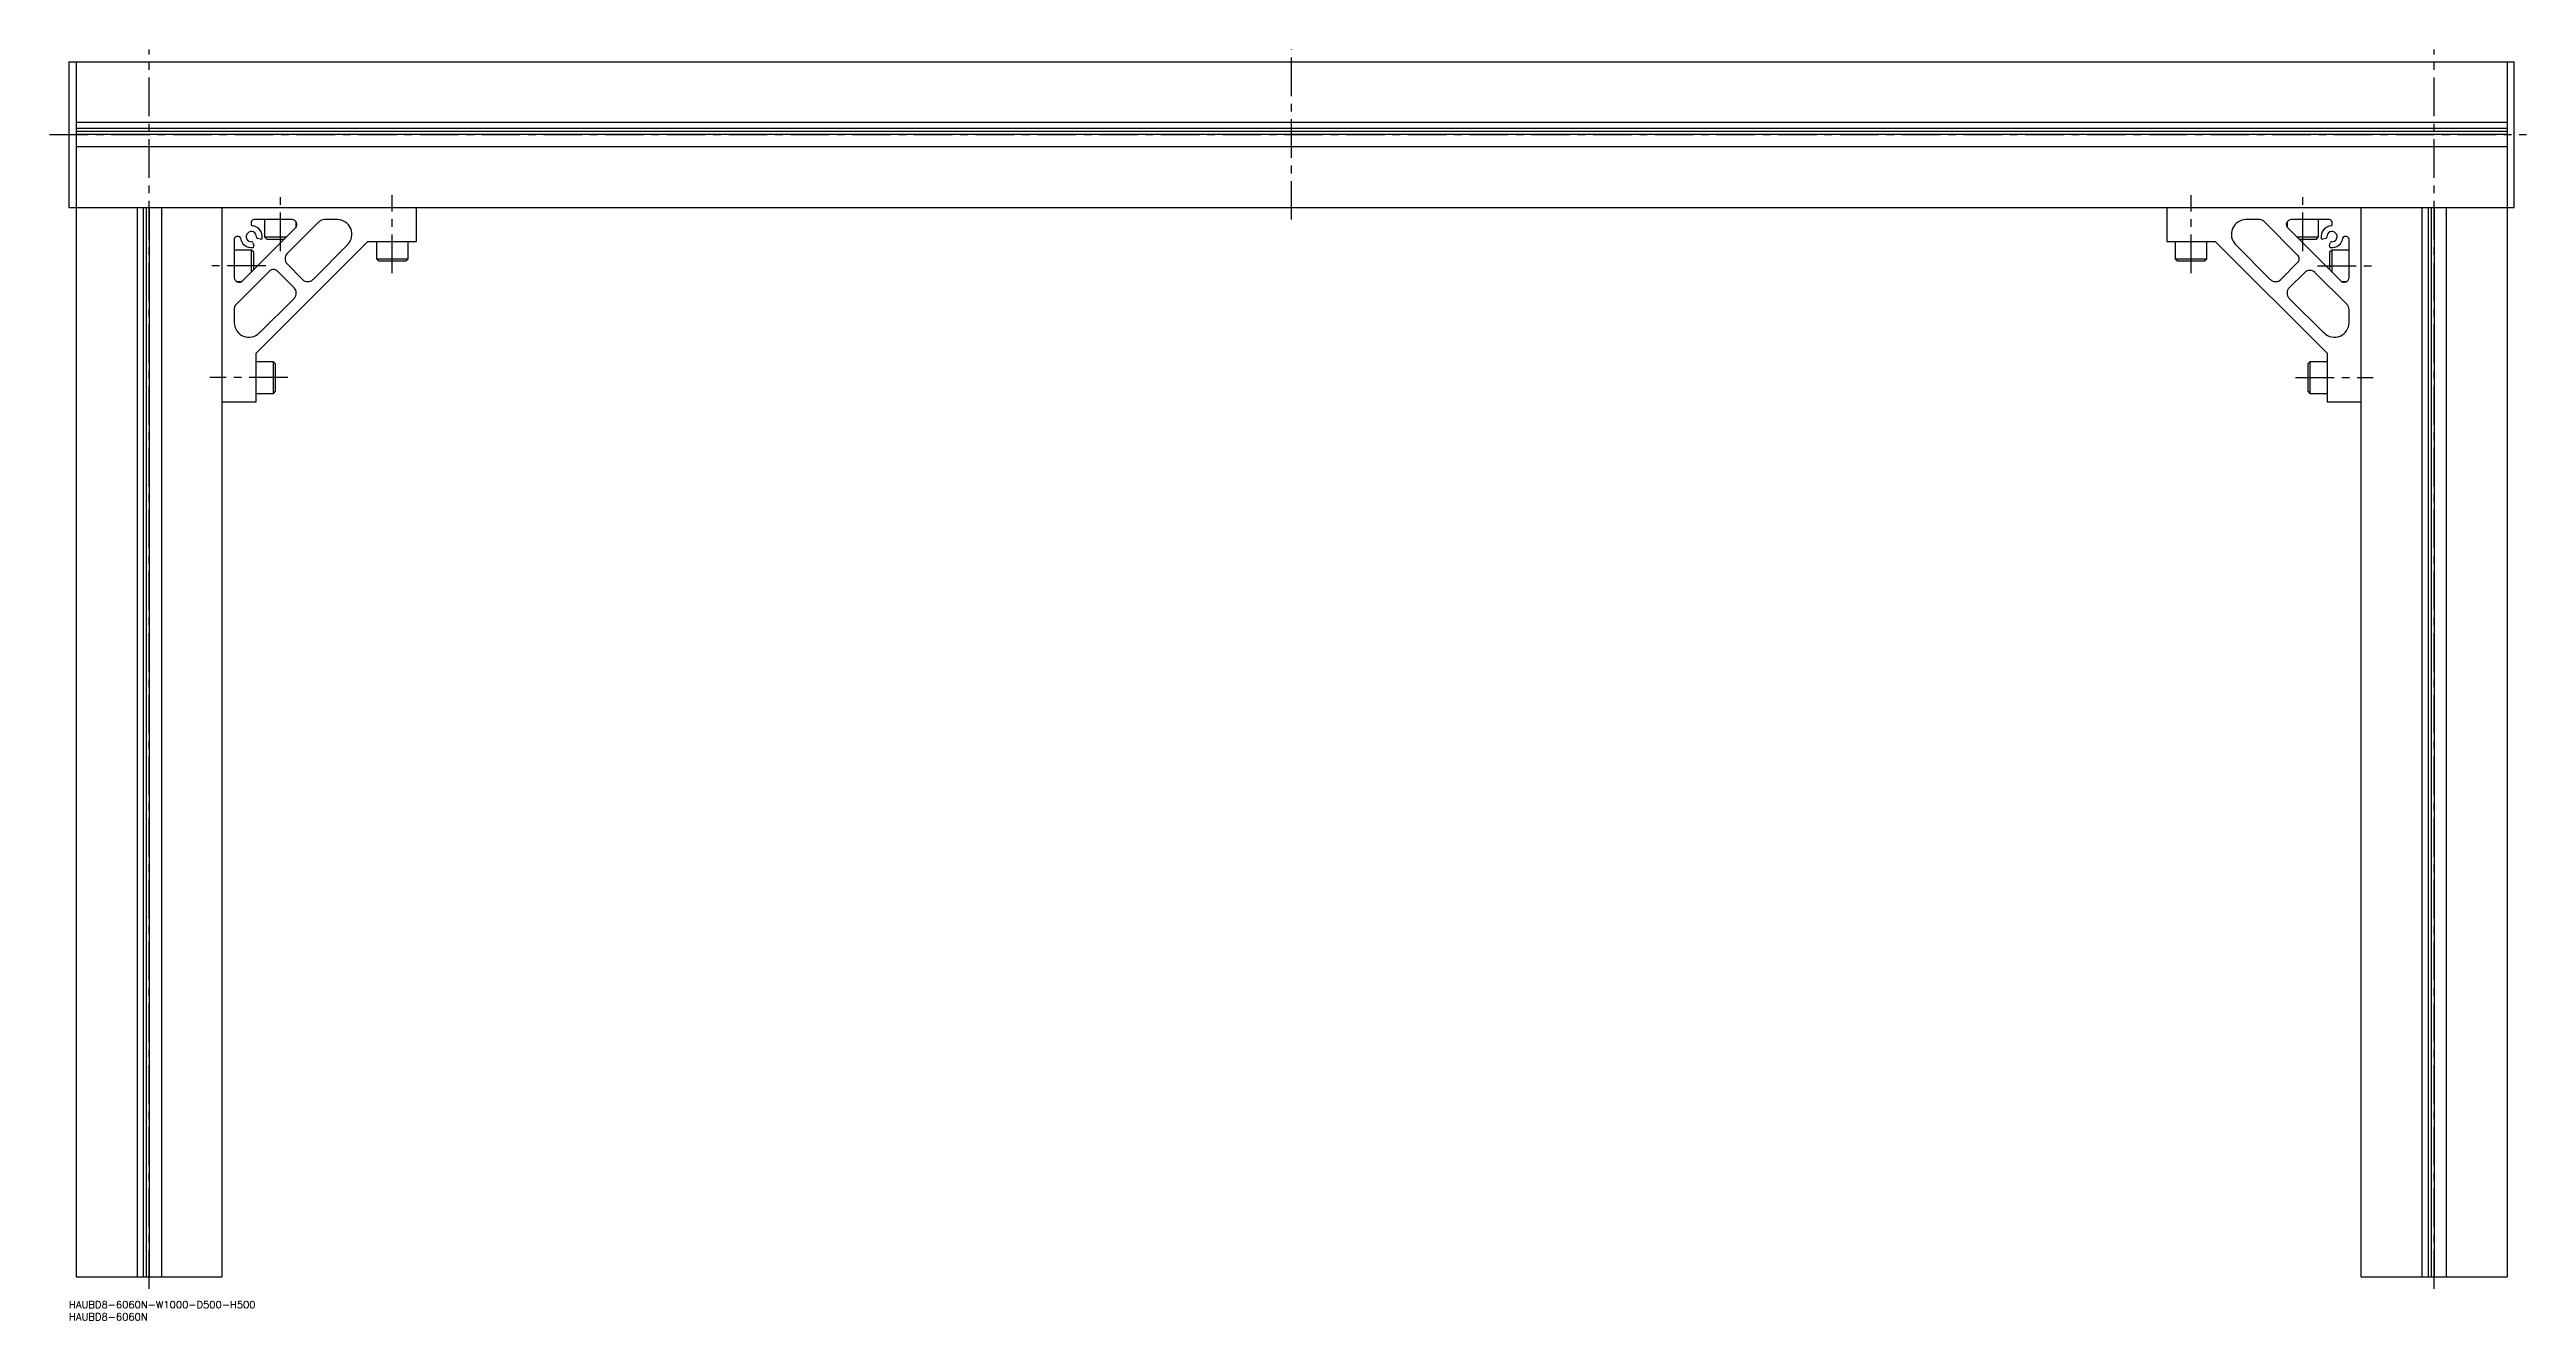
# Model space of a CAD drawing. Extents: x -8 to 1691, y -8 to 1075.
# Drawn here: x -8 to 1011, y -8 to 515 of the extents above; entities that cross this region are included whole.
import ezdxf

# ---------------------------------------------------------------- set-up
doc = ezdxf.new("R2010")
doc.units = 0
doc.header["$LTSCALE"] = 0.5
doc.linetypes.add('CENTER', pattern=[50.8, 31.75, -6.35, 6.35, -6.35])
for name, color, linetype in [('MSM_CENTER', 1, 'CENTER'), ('MSM_CONTINUOUS', 7, 'CONTINUOUS'), ('MSM_PART_NUMBER', 7, 'CONTINUOUS')]:
    doc.layers.add(name, color=color, linetype=linetype)
doc.styles.get("Standard").update_dxf_attribs({"font": 'txt.shx', "height": 3, "bigfont": 'bigfont.shx'})

# ---------------------------------------------------------------- blocks, each defined once
blk = doc.blocks.new('*U8')
at = {"layer": 'MSM_PART_NUMBER'}
blk.add_text('HAUBD8-6060N-W1000-D500-H500', height=3, dxfattribs=at).set_placement((0, -3))
blk = doc.blocks.new('*U9')
at = {"layer": 'MSM_PART_NUMBER'}
blk.add_text('HAUBD8-6060N', height=3, dxfattribs=at).set_placement((0, -8))

msp = doc.modelspace()

# ---------------------------------------------------------------- linework, layer by layer
at = {"layer": 'MSM_CENTER'}
for p, q in [((33, 5), (33, 515)), ((503, 445), (503, 515)), ((973, 5), (973, 515)), ((-8, 480), (1011, 480)), ((87, 432), (87, 455)), ((133, 423), (133, 455)), ((873, 423), (873, 455)), ((919, 432), (919, 455)), ((81, 426), (58, 426)), ((925, 426), (948, 426)), ((90, 380), (58, 380)), ((916, 380), (948, 380))]:
    msp.add_line(p, q, dxfattribs=at)
at = {"layer": 'MSM_CONTINUOUS'}
for p, q in [((0, 510), (1006, 510)), ((0, 510), (0, 450)), ((3, 510), (3, 10)), ((1003, 510), (1003, 10)), ((1006, 450), (1006, 510)), ((1003, 485), (3, 485)), ((1003, 482.5), (3, 482.5)), ((1003, 481.2), (3, 481.2)), ((1003, 480), (3, 480)), ((1003, 475), (3, 475)), ((0, 450), (1006, 450)), ((28, 450), (28, 10)), ((30.5, 450), (30.5, 10)), ((31.8, 450), (31.8, 10)), ((33, 450), (33, 10)), ((38, 450), (38, 10)), ((63, 10), (63, 450)), ((143, 436), (143, 450)), ((863, 450), (863, 436)), ((943, 10), (943, 450)), ((968, 450), (968, 10)), ((970.5, 450), (970.5, 10)), ((971.8, 450), (971.8, 10)), ((973, 450), (973, 10)), ((978, 450), (978, 10)), ((71.4, 419.8), (93.2, 441.6)), ((75, 444), (75, 443)), ((91.8, 445), (76, 445)), ((80.5, 445), (80.5, 437.9)), ((102.8, 444.1), (89.7, 431)), ((93.5, 441.9), (93.5, 444.1)), ((110.4, 445), (105, 445)), ((901.5, 445), (895.6, 445)), ((917, 430.3), (902.9, 444.4)), ((912.5, 444.1), (912.5, 441.9)), ((912.8, 441.6), (934.6, 419.8)), ((930, 445), (914.2, 445)), ((925.5, 437.9), (925.5, 445)), ((931, 443), (931, 444)), ((68, 437), (68, 421.2)), ((75.1, 432.5), (68, 432.5)), ((70, 438), (69, 438)), ((76, 431.6), (75.1, 432.5)), ((75.1, 423.5), (75.1, 432.5)), ((75.7, 435.5), (76, 434.2)), ((76, 424.3), (76, 431.6)), ((77, 390), (123, 436)), ((78.8, 437), (77.5, 437.3)), ((80.5, 437.9), (81.4, 437)), ((80.5, 437.9), (89.5, 437.9)), ((81.4, 437), (88.7, 437)), ((100.4, 420.4), (114.7, 434.8)), ((123, 436), (143, 436)), ((126.5, 436), (126.5, 428.9)), ((126.5, 428.9), (127.4, 428)), ((126.5, 428.9), (139.5, 428.9)), ((127.4, 428), (138.6, 428)), ((138.6, 428), (139.5, 428.9)), ((139.5, 428.9), (139.5, 436)), ((863, 436), (883, 436)), ((866.5, 436), (866.5, 428.9)), ((866.5, 428.9), (867.4, 428)), ((866.5, 428.9), (879.5, 428.9)), ((867.4, 428), (878.6, 428)), ((878.6, 428), (879.5, 428.9)), ((879.5, 428.9), (879.5, 436)), ((883, 436), (929, 390)), ((891.3, 434.8), (905.6, 420.4)), ((916.5, 437.9), (925.5, 437.9)), ((917.3, 437), (924.6, 437)), ((924.6, 437), (925.5, 437.9)), ((928.5, 437.3), (927.2, 437)), ((930, 434.2), (930.3, 435.5)), ((930.9, 432.5), (930, 431.6)), ((930, 431.6), (930, 424.3)), ((938, 432.5), (930.9, 432.5)), ((930.9, 432.5), (930.9, 423.5)), ((937, 438), (936, 438)), ((938, 421.2), (938, 437)), ((82.7, 424), (68.6, 409.9)), ((68.9, 419.5), (71.1, 419.5)), ((92.6, 416.9), (85.5, 424)), ((89.7, 426.8), (96.1, 420.4)), ((909.9, 420.4), (917, 427.5)), ((919.8, 423.3), (913.4, 416.9)), ((937.1, 410.2), (924, 423.3)), ((934.9, 419.5), (937.1, 419.5)), ((68, 408.5), (68, 402.6)), ((78.2, 398.3), (92.6, 412.6)), ((913.4, 412.6), (927.8, 398.3)), ((938, 402.6), (938, 408)), ((77, 370), (77, 390)), ((929, 390), (929, 370)), ((84.1, 386.5), (77, 386.5)), ((85, 385.6), (84.1, 386.5)), ((84.1, 373.5), (84.1, 386.5)), ((85, 374.4), (85, 385.6)), ((921.9, 386.5), (921, 385.6)), ((921, 385.6), (921, 374.4)), ((929, 386.5), (921.9, 386.5)), ((921.9, 386.5), (921.9, 373.5)), ((63, 370), (77, 370)), ((77, 373.5), (84.1, 373.5)), ((84.1, 373.5), (85, 374.4)), ((921, 374.4), (921.9, 373.5)), ((921.9, 373.5), (929, 373.5)), ((929, 370), (943, 370)), ((3, 10), (63, 10)), ((943, 10), (1003, 10))]:
    msp.add_line(p, q, dxfattribs=at)
for centre, radius, start, end in [((75, 438), 2.1, 356.087, 273.9131), ((76, 444), 1, 90, 180), ((75.5, 443), 0.5, 180, 264.2608), ((75, 438), 4.5, 352.181, 84.2608), ((91.8, 443), 2, 315, 90), ((105, 442), 3, 90, 135), ((110.4, 439), 6, 315, 90), ((895.6, 439), 6, 90, 225), ((901.5, 443), 2, 45, 90), ((914.2, 443), 2, 90, 225), ((931, 438), 4.5, 95.7392, 187.8202), ((931, 438), 2.1, 266.087, 183.9131), ((930, 444), 1, 0, 90), ((930.5, 443), 0.5, 275.7392, 0), ((69, 437), 1, 90, 180), ((70, 437.5), 0.5, 5.7392, 90), ((75, 438), 4.5, 185.7392, 277.8202), ((75.2, 435.4), 0.5, 15.0017, 93.9131), ((75.5, 434), 0.5, 277.8202, 15.0017), ((77.6, 437.8), 0.5, 176.0869, 255.0017), ((79, 437.5), 0.5, 255.0017, 352.181), ((91.9, 428.9), 3, 135, 224.9997), ((915.5, 428.9), 2, 314.9997, 45), ((927, 437.5), 0.5, 187.8202, 285.0017), ((928.4, 437.8), 0.5, 285.0017, 3.9131), ((930.5, 434), 0.5, 165.0017, 262.181), ((930.8, 435.4), 0.5, 86.0869, 165.0017), ((931, 438), 4.5, 262.181, 354.2608), ((936, 437.5), 0.5, 90, 174.2608), ((937, 437), 1, 0, 90), ((70, 421.2), 2, 180, 315), ((84.1, 422.5), 2, 44.9997, 135), ((98.2, 422.5), 3, 224.9997, 315), ((907.8, 422.5), 3, 225, 314.9997), ((921.9, 421.1), 3, 45, 134.9997), ((936, 421.2), 2, 225, 0), ((70, 408.5), 2, 135, 180), ((90.5, 414.8), 3, 315, 44.9997), ((915.5, 414.8), 3, 134.9997, 225), ((935, 408), 3, 0, 45), ((74, 402.6), 6, 180, 315), ((932, 402.6), 6, 225, 0)]:
    msp.add_arc(centre, radius, start, end, dxfattribs=at)

# ---------------------------------------------------------------- block references
for name in ['*U8', '*U9']:
    msp.add_blockref(name, (0, 0), dxfattribs=at)

doc.saveas('drawing.dxf')
